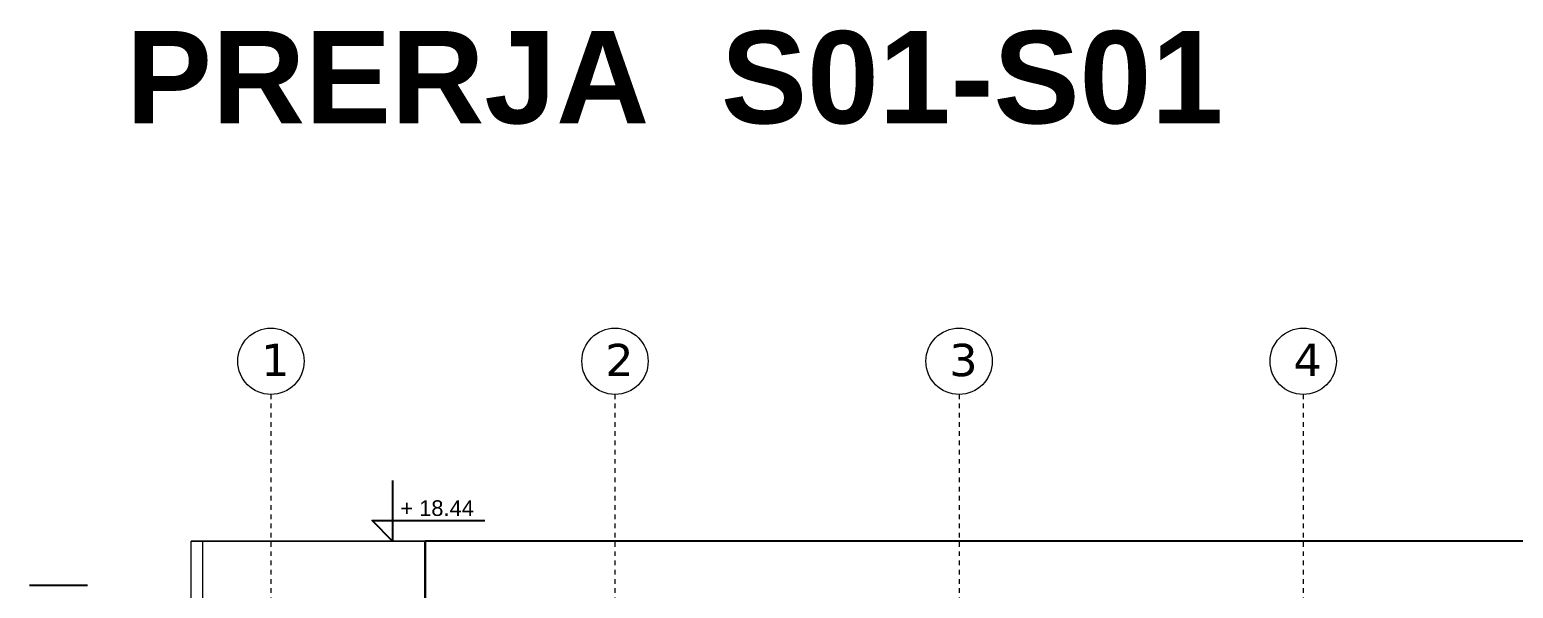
# Model space of a CAD drawing. Header units: metres. Extents: x 7509067 to 7509712, y 4726925 to 4727058.
# Drawn here: x 7509066.65 to 7509098.78, y 4727001.27 to 4727013.37 of the extents above; entities that cross this region are included whole.
import ezdxf

# ---------------------------------------------------------------- set-up
doc = ezdxf.new("R2010")
doc.units = ezdxf.units.M
doc.linetypes.add('DASHED', pattern=[0.75, 0.5, -0.25])
for name, color, linetype, lineweight in [('Akset_Pen_No__13', 13, 'Continuous', 18), ('Fasada', 7, 'Continuous', 15), ('New_01 Bodrumi_Pen_No__87', 87, 'Continuous', 18), ('Shtyllat', 1, 'Continuous', 25)]:
    doc.layers.add(name, color=color, linetype=linetype, lineweight=lineweight)
doc.styles.add('Dimensionet CM', font='swissc.ttf', dxfattribs={"height": 15})
doc.styles.add('Mini shkronjat', font='simplex.shx', dxfattribs={"height": 6})

# ---------------------------------------------------------------- blocks, each defined once
blk = doc.blocks.new('A$C3AEC7A1F')
for p, q in [((856.375, 2074.884), (856.375, 2314.884)), ((5714.825, 2314.884), (856.375, 2314.884)), ((856.375, 2314.884), (856.375, 2074.884)), ((125.001, 2219.078), (0.001, 2219.078))]:
    blk.add_line(p, q)
at = {"layer": 'Akset_Pen_No__13', "color": 251, "linetype": 'DASHED', "ltscale": 2}
for p, q in [((522.332, 2632.871), (522.332, 0)), ((1267.332, 2632.871), (1267.332, 0)), ((2012.332, 2632.871), (2012.332, 0)), ((2757.332, 2632.871), (2757.332, 0))]:
    blk.add_line(p, q, dxfattribs=at)
at = {"layer": 'Akset_Pen_No__13', "color": 251, "ltscale": 2}
for centre in [(522.332, 2704.677), (1267.332, 2704.677), (2012.332, 2704.677), (2757.332, 2704.677)]:
    blk.add_circle(centre, 71.805, dxfattribs=at)
at = {"layer": 'New_01 Bodrumi_Pen_No__87', "color": 87, "linetype": 'Continuous', "lineweight": 18}
for p, q in [((856.375, 2314.884), (349.832, 2314.884)), ((349.832, 2314.884), (856.375, 2314.884)), ((349.832, 721.884), (349.832, 2314.884)), ((374.832, 2074.884), (374.832, 2314.884)), ((856.375, 2314.884), (5714.825, 2314.884)), ((856.375, 2314.884), (856.375, 2074.884))]:
    blk.add_line(p, q, dxfattribs=at)
at = {"layer": 'Shtyllat'}
blk.add_lwpolyline([(785.739, 2446.526), (785.739, 2314.884), (741.619, 2359.771), (985.553, 2359.771)], dxfattribs=at)
at = {"color": 251, "char_height": 70, "width": 119.52102, "attachment_point": 1, "style": 'Mini shkronjat'}
for s, insert in [('{\\fVerdana|b0|i0|c0|p34;1}', (501.273, 2742.432)), ('{\\fVerdana|b0|i0|c0|p34;2}', (1246.273, 2742.432)), ('{\\fVerdana|b0|i0|c0|p34;3}', (1991.273, 2742.432)), ('{\\fVerdana|b0|i0|c0|p34;4}', (2736.273, 2742.432))]:
    blk.add_mtext(s, dxfattribs=dict(at, insert=insert))
at = {"layer": 'Fasada', "insert": (208.327, 3419.878), "char_height": 200, "attachment_point": 1, "style": 'Dimensionet CM'}
blk.add_mtext('{\\fArial|b1|i0|c0|p34;PRERJA  S01-S01}', dxfattribs=at)
at = {"layer": 'Shtyllat', "insert": (802.595, 2403.486), "char_height": 33.858, "attachment_point": 1, "style": 'Dimensionet CM'}
blk.add_mtext_dynamic_manual_height_columns('{\\fArial|b0|i0|c0|p34;+ 18.44}', width=456.26137, gutter_width=90, heights=[0], dxfattribs=at)

msp = doc.modelspace()

# ---------------------------------------------------------------- block references
at = {"color": 1, "xscale": 0.01, "yscale": 0.01, "zscale": 0.01}
msp.add_blockref('A$C3AEC7A1F', (7509066.654, 4726979.146), dxfattribs=at)

doc.saveas('drawing.dxf')
